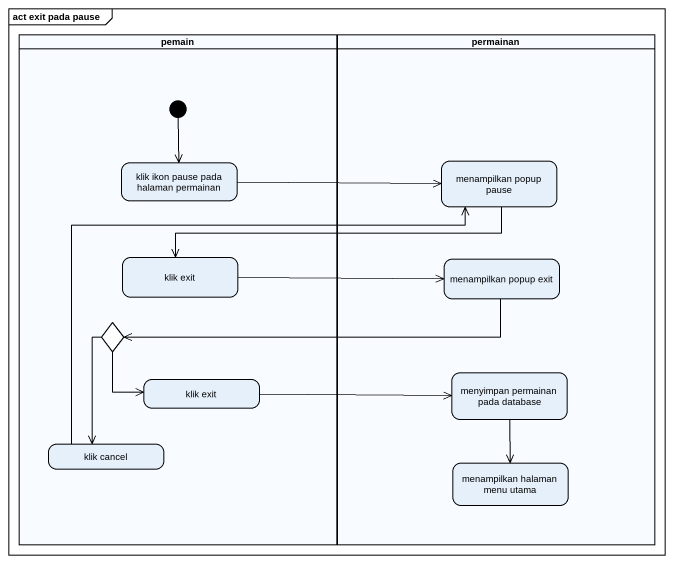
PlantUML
@startuml
mainframe act exit pada pause
hide empty description
state pemain <<partition>> {
  state "klik ikon pause pada halaman permainan" as klik_ikon_pause_pada
  state "klik exit" as klik_exit
  state choice1 <<choice>>
  state "klik exit" as klik_exit_2
  state "klik cancel" as klik_cancel
  [*] --> klik_ikon_pause_pada
}
state permainan <<partition>> {
  state "menampilkan popup pause" as menampilkan_popup_pause
  state "menampilkan popup exit" as menampilkan_popup_exit
  state "menyimpan permainan pada database" as menyimpan_permainan_pada
  state "menampilkan halaman menu utama" as menampilkan_halaman_menu
}
klik_ikon_pause_pada -right-> menampilkan_popup_pause
menampilkan_popup_pause -left-> klik_exit
klik_exit -right-> menampilkan_popup_exit
menampilkan_popup_exit -left-> choice1
choice1 --> klik_exit_2
choice1 --> klik_cancel
menyimpan_permainan_pada --> menampilkan_halaman_menu
klik_exit_2 -right-> menyimpan_permainan_pada
klik_cancel -up-> menampilkan_popup_pause
@enduml
